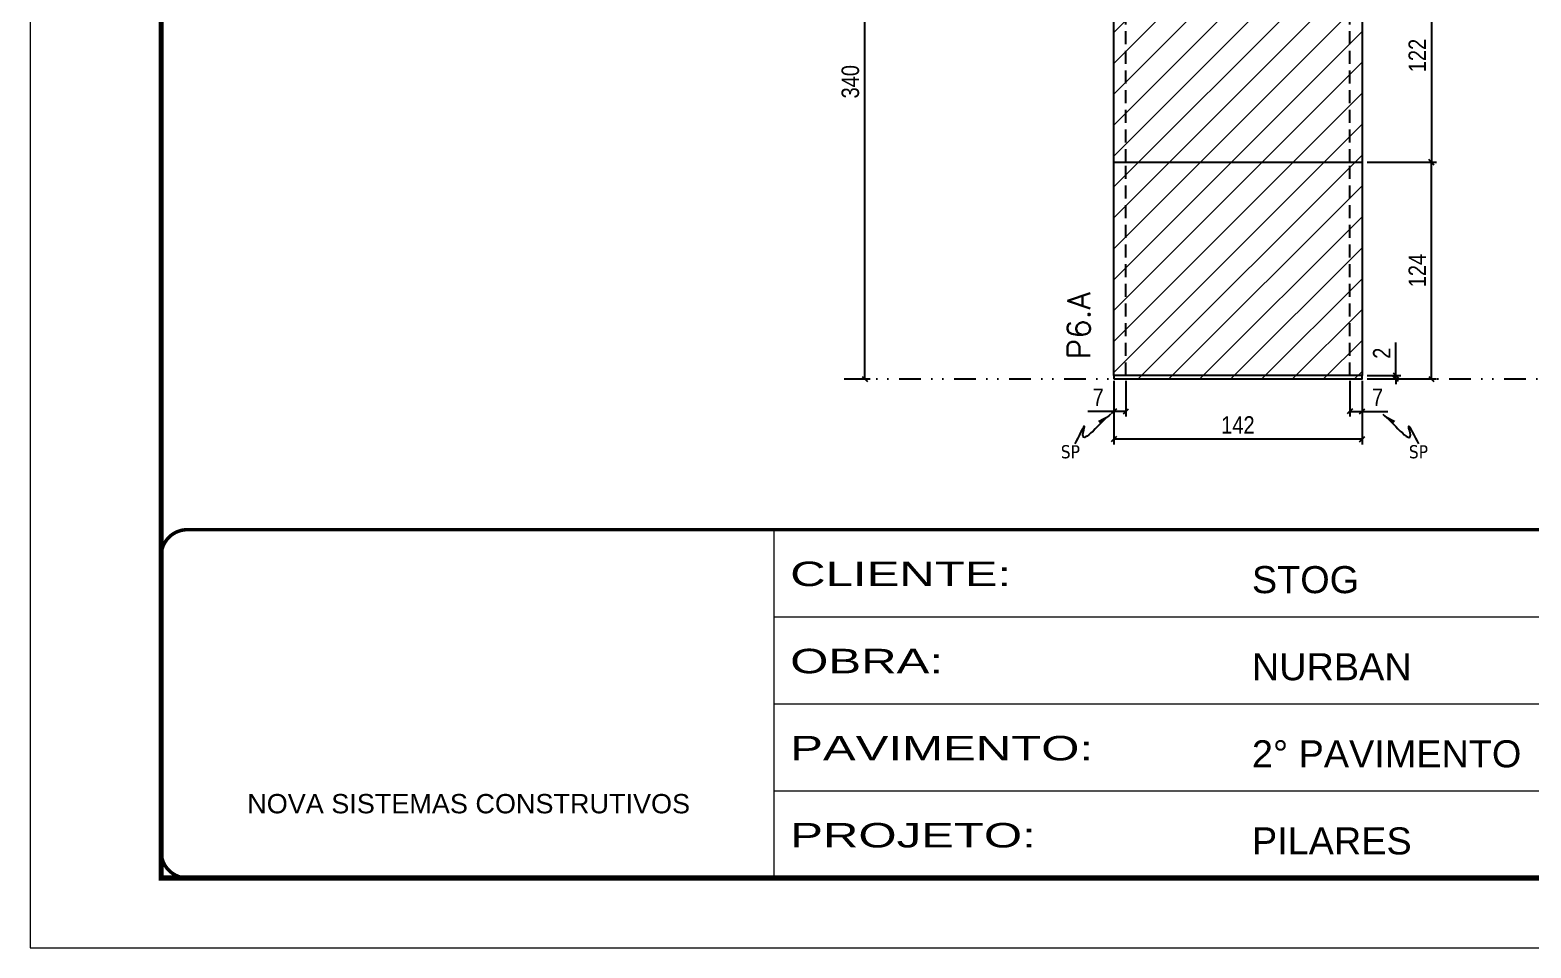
# Model space of a CAD drawing. Extents: x 2201 to 8455, y 252 to 7045.
# Drawn here: x 3800 to 4658, y 3698 to 4223 of the extents above; entities that cross this region are included whole.
import ezdxf

# ---------------------------------------------------------------- set-up
doc = ezdxf.new("R2010")
doc.units = 0
for name, pattern in [('CONTINUO', [0]), ('DASHED', [0.75, 0.5, -0.25]), ('DIVIDE2', [0.625, 0.25, -0.125, 0, -0.125, 0, -0.125]), ('HIDDEN', [0.375, 0.25, -0.125])]:
    doc.linetypes.add(name, pattern=pattern)
for name, color, linetype in [('COTA', 241, 'Continuous'), ('Nível', 160, 'Continuous'), ('Painéis', 200, 'Continuous'), ('Sarrafo de Pressão', 42, 'HIDDEN'), ('texto', 7, 'Continuous')]:
    doc.layers.add(name, color=color, linetype=linetype)
for name, color, linetype, lineweight in [('Folhas', 255, 'Continuous', 9), ('Hachura', 251, 'Continuous', 9), ('SARRAFO DE PRESSAO', 251, 'DASHED', 9), ('Texto Seção', 7, 'Continuous', 15)]:
    doc.layers.add(name, color=color, linetype=linetype, lineweight=lineweight)
doc.styles.add('ARIAL', font='arial.ttf')
doc.styles.add('COTA TECNICA', font='techl___.ttf', dxfattribs={"height": 10})
doc.styles.add('COTA TECNICA-50', font='techl___.ttf', dxfattribs={"height": 10})
doc.styles.add('REGUA-120', font='ROMANS.shx', dxfattribs={"height": 15})
doc.styles.get("Standard").update_dxf_attribs({"font": 'arial.ttf'})
doc.styles.add('Tecnologia', font='')
doc.styles.get('Tecnologia').set_extended_font_data('Forgotten Futurist')
doc.dimstyles.new('COTA PAINEL-50', dxfattribs={"dimtxt": 10, "dimasz": 3, "dimexe": 3, "dimexo": 3, "dimgap": 3, "dimtad": 1, "dimdec": 1, "dimzin": 12, "dimdsep": 46, "dimtxsty": 'COTA TECNICA-50', "dimblk1": 'OBLIQUE', "dimblk2": 'OBLIQUE', "dimsah": 1, "dimcen": 0.9, "dimclrd": 4, "dimclre": 4, "dimclrt": 240, "dimadec": 1, "dimazin": 3, "dimtfac": 1, "dimtdec": 1, "dimtmove": 0, "dimatfit": 3, "dimfxl": 1, "dimtolj": 1, "dimtzin": 12, "dimarcsym": 0})
doc.dimstyles.new('PAINEL', dxfattribs={"dimtxt": 10, "dimasz": 3, "dimexe": 3, "dimexo": 3, "dimgap": 3, "dimtad": 1, "dimdec": 1, "dimzin": 12, "dimdsep": 46, "dimtxsty": 'COTA TECNICA', "dimblk1": 'OBLIQUE', "dimblk2": 'OBLIQUE', "dimsah": 1, "dimcen": 0.9, "dimclrd": 4, "dimclre": 4, "dimclrt": 240, "dimadec": 1, "dimazin": 3, "dimtfac": 1, "dimtdec": 1, "dimtmove": 0, "dimatfit": 3, "dimfxl": 1, "dimtolj": 1, "dimtzin": 12, "dimarcsym": 0})
doc.dimstyles.get("Standard").update_dxf_attribs({"dimtxt": 0.18, "dimasz": 0.18, "dimexe": 0.18, "dimexo": 0.0625, "dimgap": 0.09, "dimtad": 0, "dimtih": 1, "dimtoh": 1, "dimdec": 4, "dimzin": 0, "dimdsep": 46, "dimtxsty": 'Standard', "dimcen": 0.09, "dimadec": 0, "dimazin": 0, "dimtfac": 1, "dimtdec": 4, "dimtofl": 0, "dimtmove": 0, "dimatfit": 3, "dimfxl": 1, "dimtolj": 1, "dimtzin": 0, "dimarcsym": 0})

# ---------------------------------------------------------------- blocks, each defined once
blk = doc.blocks.new('9999999999')
at = {"color": 30, "linetype": 'CONTINUO'}
for p, q in [((98564.56, 34230.21), (98564.56, 34429.45)), ((98564.56, 34379.64), (99583.98, 34379.64)), ((98564.56, 34329.83), (99487.98, 34329.83)), ((98564.56, 34280.02), (99487.98, 34280.02))]:
    blk.add_line(p, q, dxfattribs=at)
at = {"color": 30, "linetype": 'CONTINUO', "const_width": 2}
blk.add_lwpolyline([(99583.98, 34230.21), (99583.98, 34414.45, 0.414214), (99568.98, 34429.45), (98228.98, 34429.45, 0.414214), (98213.98, 34414.45), (98213.98, 34245.21, 0.414214), (98228.98, 34230.21), (99583.98, 34230.21)], format="xyb", dxfattribs=at)
at = {"layer": 'Folhas'}
blk.add_lwpolyline([(98138.98, 34190.21), (99623.98, 34190.21), (99623.98, 35240.21), (98138.98, 35240.21)], close=True, dxfattribs=at)
at = {"layer": 'Folhas', "color": 30, "const_width": 3}
blk.add_lwpolyline([(98213.98, 34230.21), (99583.98, 34230.21), (99583.98, 35200.21), (98213.98, 35200.21)], close=True, dxfattribs=at)
at = {"color": 7, "linetype": 'Continuous', "ltscale": 5, "style": 'ARIAL'}
for s, height, p in [('STOG', 15.483, (98837.68, 34393.13)), ('NURBAN', 15.483, (98837.68, 34343.32)), ('2° PAVIMENTO', 15.4829, (98837.68, 34293.51)), ('NOVA SISTEMAS CONSTRUTIVOS', 11.0592, (98263.19, 34267.21)), ('PILARES', 15.483, (98837.68, 34243.7))]:
    blk.add_text(s, height=height, dxfattribs=at).set_placement(p)
at = {"layer": 'Folhas', "color": 7, "style": 'Tecnologia', "width": 1.5}
for s, p in [('CLIENTE:', (98573.65, 34397.17)), ('OBRA:', (98573.65, 34347.31)), ('PAVIMENTO:', (98573.65, 34297.5)), ('PROJETO:', (98573.65, 34247.69))]:
    blk.add_text(s, height=14, dxfattribs=at).set_placement(p)
blk = doc.blocks.new('_Oblique')
at = {"color": 0, "linetype": 'ByBlock', "lineweight": -2}
blk.add_line((-0.5, -0.5), (0.5, 0.5), dxfattribs=at)
blk = doc.blocks.new('*D757')
at = {"layer": 'COTA', "color": 4, "lineweight": -2, "transparency": 16777216}
for p, q in [((4268.34, 4362.93), (4280.2, 4362.93)), ((4277.2, 4022.93), (4277.2, 4362.93)), ((4268.34, 4022.93), (4280.2, 4022.93))]:
    blk.add_line(p, q, dxfattribs=at)
at = {"layer": 'Defpoints', "color": 0, "transparency": 16777216}
for p in [(4265.34, 4362.93), (4277.2, 4362.93), (4265.34, 4022.93)]:
    blk.add_point(p, dxfattribs=at)
at = {"layer": 'COTA', "color": 4, "lineweight": -2, "transparency": 16777216, "xscale": 3, "yscale": 3, "zscale": 3}
for p, rotation in [((4277.2, 4362.93), 90), ((4277.2, 4022.93), 270)]:
    blk.add_blockref('_Oblique', p, dxfattribs=dict(at, rotation=rotation))
at = {"layer": 'COTA', "color": 240, "transparency": 16777216, "insert": (4268.98, 4192.93), "char_height": 10, "attachment_point": 5, "rotation": 90, "style": 'COTA TECNICA-50'}
blk.add_mtext('\\A1;340', dxfattribs=at)
blk = doc.blocks.new('*D420')
at = {"layer": 'COTA', "color": 4, "lineweight": -2, "transparency": 16777216}
for p, q in [((4419.54, 4021.93), (4419.54, 3985.56)), ((4561.54, 4021.93), (4561.54, 3985.56)), ((4561.54, 3988.56), (4419.54, 3988.56))]:
    blk.add_line(p, q, dxfattribs=at)
at = {"layer": 'Defpoints', "color": 0, "transparency": 16777216}
for p in [(4419.54, 4024.93), (4561.54, 4024.93), (4419.54, 3988.56)]:
    blk.add_point(p, dxfattribs=at)
at = {"layer": 'COTA', "color": 4, "lineweight": -2, "transparency": 16777216, "xscale": 3, "yscale": 3, "zscale": 3, "rotation": 180}
blk.add_blockref('_Oblique', (4419.54, 3988.56), dxfattribs=at)
at = {"layer": 'COTA', "color": 4, "lineweight": -2, "transparency": 16777216, "xscale": 3, "yscale": 3, "zscale": 3}
blk.add_blockref('_Oblique', (4561.54, 3988.56), dxfattribs=at)
at = {"layer": 'COTA', "color": 240, "transparency": 16777216, "insert": (4490.54, 3996.64), "char_height": 10, "attachment_point": 5, "style": 'COTA TECNICA'}
blk.add_mtext('\\A1;142', dxfattribs=at)
blk = doc.blocks.new('*D421')
at = {"layer": 'COTA', "color": 4, "lineweight": -2, "transparency": 16777216}
for p, q in [((4554.54, 4021.93), (4554.54, 4001.42)), ((4561.54, 4019.93), (4561.54, 4001.42)), ((4554.54, 4004.42), (4561.54, 4004.42)), ((4561.54, 4004.42), (4576.27, 4004.42))]:
    blk.add_line(p, q, dxfattribs=at)
at = {"layer": 'Defpoints', "color": 0, "transparency": 16777216}
for p in [(4554.54, 4024.93), (4561.54, 4022.93), (4561.54, 4004.42)]:
    blk.add_point(p, dxfattribs=at)
at = {"layer": 'COTA', "color": 4, "lineweight": -2, "transparency": 16777216, "xscale": 3, "yscale": 3, "zscale": 3, "rotation": 180}
blk.add_blockref('_Oblique', (4554.54, 4004.42), dxfattribs=at)
at = {"layer": 'COTA', "color": 4, "lineweight": -2, "transparency": 16777216, "xscale": 3, "yscale": 3, "zscale": 3}
blk.add_blockref('_Oblique', (4561.54, 4004.42), dxfattribs=at)
at = {"layer": 'COTA', "color": 240, "transparency": 16777216, "insert": (4570.4, 4012.49), "char_height": 10, "attachment_point": 5, "style": 'COTA TECNICA-50'}
blk.add_mtext('\\A1;7', dxfattribs=at)
blk = doc.blocks.new('*D422')
at = {"layer": 'COTA', "color": 4, "lineweight": -2, "transparency": 16777216}
for p, q in [((4419.54, 4019.93), (4419.54, 4001.42)), ((4426.54, 4021.93), (4426.54, 4001.42)), ((4419.54, 4004.42), (4404.81, 4004.42)), ((4426.54, 4004.42), (4419.54, 4004.42))]:
    blk.add_line(p, q, dxfattribs=at)
at = {"layer": 'Defpoints', "color": 0, "transparency": 16777216}
for p in [(4419.54, 4022.93), (4426.54, 4024.93), (4419.54, 4004.42)]:
    blk.add_point(p, dxfattribs=at)
at = {"layer": 'COTA', "color": 4, "lineweight": -2, "transparency": 16777216, "xscale": 3, "yscale": 3, "zscale": 3, "rotation": 180}
blk.add_blockref('_Oblique', (4419.54, 4004.42), dxfattribs=at)
at = {"layer": 'COTA', "color": 4, "lineweight": -2, "transparency": 16777216, "xscale": 3, "yscale": 3, "zscale": 3}
blk.add_blockref('_Oblique', (4426.54, 4004.42), dxfattribs=at)
at = {"layer": 'COTA', "color": 240, "transparency": 16777216, "insert": (4410.67, 4012.49), "char_height": 10, "attachment_point": 5, "style": 'COTA TECNICA-50'}
blk.add_mtext('\\A1;7', dxfattribs=at)
blk = doc.blocks.new('*D423')
at = {"layer": 'COTA', "color": 4, "linetype": 'ByBlock', "lineweight": -2, "transparency": 16777216}
for p, q in [((4564.54, 4146.93), (4604.18, 4146.93)), ((4601.18, 4022.93), (4601.18, 4146.93)), ((4564.54, 4022.93), (4604.18, 4022.93))]:
    blk.add_line(p, q, dxfattribs=at)
at = {"layer": 'Defpoints', "color": 0, "linetype": 'ByBlock', "transparency": 16777216}
for p in [(4561.54, 4146.93), (4601.18, 4146.93), (4561.54, 4022.93)]:
    blk.add_point(p, dxfattribs=at)
at = {"layer": 'COTA', "color": 4, "linetype": 'ByBlock', "lineweight": -2, "transparency": 16777216, "xscale": 3, "yscale": 3, "zscale": 3}
for p, rotation in [((4601.18, 4146.93), 90), ((4601.18, 4022.93), 270)]:
    blk.add_blockref('_Oblique', p, dxfattribs=dict(at, rotation=rotation))
at = {"layer": 'COTA', "color": 240, "linetype": 'ByBlock', "transparency": 16777216, "insert": (4593.11, 4084.93), "char_height": 10, "attachment_point": 5, "rotation": 90, "style": 'COTA TECNICA'}
blk.add_mtext('\\A1;124', dxfattribs=at)
blk = doc.blocks.new('*D424')
at = {"layer": 'COTA', "color": 4, "lineweight": -2, "transparency": 16777216}
for p, q in [((4580.8, 4024.93), (4580.8, 4043.73)), ((4564.54, 4024.93), (4583.8, 4024.93)), ((4564.54, 4022.93), (4583.8, 4022.93)), ((4580.8, 4022.93), (4580.8, 4024.93)), ((4580.8, 4022.93), (4580.8, 4019.93))]:
    blk.add_line(p, q, dxfattribs=at)
at = {"layer": 'Defpoints', "color": 0, "transparency": 16777216}
for p in [(4561.54, 4024.93), (4561.54, 4022.93), (4580.8, 4022.93)]:
    blk.add_point(p, dxfattribs=at)
at = {"layer": 'COTA', "color": 4, "lineweight": -2, "transparency": 16777216, "xscale": 3, "yscale": 3, "zscale": 3}
for p, rotation in [((4580.8, 4024.93), 270), ((4580.8, 4022.93), 90)]:
    blk.add_blockref('_Oblique', p, dxfattribs=dict(at, rotation=rotation))
at = {"layer": 'COTA', "color": 240, "transparency": 16777216, "insert": (4572.8, 4037.67), "char_height": 10, "attachment_point": 5, "rotation": 90, "style": 'COTA TECNICA-50'}
blk.add_mtext('\\A1;2', dxfattribs=at)
blk = doc.blocks.new('*D425')
at = {"layer": 'COTA', "color": 4, "linetype": 'ByBlock', "lineweight": -2, "transparency": 16777216}
for p, q in [((4564.54, 4146.93), (4604.18, 4146.93)), ((4601.18, 4022.93), (4601.18, 4146.93)), ((4564.54, 4022.93), (4604.18, 4022.93))]:
    blk.add_line(p, q, dxfattribs=at)
at = {"layer": 'Defpoints', "color": 0, "linetype": 'ByBlock', "transparency": 16777216}
for p in [(4561.54, 4146.93), (4601.18, 4146.93), (4561.54, 4022.93)]:
    blk.add_point(p, dxfattribs=at)
at = {"layer": 'COTA', "color": 4, "linetype": 'ByBlock', "lineweight": -2, "transparency": 16777216, "xscale": 3, "yscale": 3, "zscale": 3}
for p, rotation in [((4601.18, 4146.93), 90), ((4601.18, 4022.93), 270)]:
    blk.add_blockref('_Oblique', p, dxfattribs=dict(at, rotation=rotation))
at = {"layer": 'COTA', "color": 240, "linetype": 'ByBlock', "transparency": 16777216, "insert": (4593.11, 4084.93), "char_height": 10, "attachment_point": 5, "rotation": 90, "style": 'COTA TECNICA'}
blk.add_mtext('\\A1;124', dxfattribs=at)
blk = doc.blocks.new('*D749')
at = {"layer": 'COTA', "color": 4, "lineweight": -2, "transparency": 16777216}
for p, q in [((4564.54, 4268.93), (4604.18, 4268.93)), ((4601.18, 4268.93), (4601.18, 4146.93)), ((4564.54, 4146.93), (4604.18, 4146.93))]:
    blk.add_line(p, q, dxfattribs=at)
at = {"layer": 'Defpoints', "color": 0, "transparency": 16777216}
for p in [(4561.54, 4268.93), (4561.54, 4146.93), (4601.18, 4146.93)]:
    blk.add_point(p, dxfattribs=at)
at = {"layer": 'COTA', "color": 4, "lineweight": -2, "transparency": 16777216, "xscale": 3, "yscale": 3, "zscale": 3}
for p, rotation in [((4601.18, 4268.93), 90), ((4601.18, 4146.93), 270)]:
    blk.add_blockref('_Oblique', p, dxfattribs=dict(at, rotation=rotation))
at = {"layer": 'COTA', "color": 240, "transparency": 16777216, "insert": (4593.12, 4207.93), "char_height": 10, "attachment_point": 5, "rotation": 90, "style": 'COTA TECNICA'}
blk.add_mtext('\\A1;122', dxfattribs=at)

msp = doc.modelspace()

# ---------------------------------------------------------------- hatches: boundary and pattern name
at = {"layer": 'Hachura', "linetype": 'ByBlock'}
h = msp.add_hatch(dxfattribs=at)
h.set_pattern_fill('ANSI31', color=256, scale=100)
h.set_pattern_definition([(45, (-112730.589, -31028.35), (-8.8388348, 8.8388348), [])])
h.paths.add_polyline_path([(4561.54, 4268.93), (4419.54, 4268.93), (4419.54, 4022.93), (4561.54, 4022.93)])

# ---------------------------------------------------------------- linework, layer by layer
at = {"layer": 'Nível', "color": 4, "linetype": 'DIVIDE2', "ltscale": 50}
msp.add_line((4265.34, 4022.93), (5244.87, 4022.93), dxfattribs=at)
at = {"layer": 'Painéis'}
for p, q in [((4419.54, 4146.93), (4419.54, 4268.93)), ((4561.54, 4268.93), (4561.54, 4146.93)), ((4419.54, 4146.93), (4561.54, 4146.93)), ((4419.54, 4024.93), (4419.54, 4146.93)), ((4561.54, 4146.93), (4561.54, 4024.93)), ((4561.54, 4024.93), (4419.54, 4024.93))]:
    msp.add_line(p, q, dxfattribs=at)
msp.add_lwpolyline([(4419.54, 4022.93), (4561.54, 4022.93), (4561.54, 4024.93), (4419.54, 4024.93)], close=True, dxfattribs=at)
at = {"layer": 'Sarrafo de Pressão', "ltscale": 30}
for p, q in [((4426.54, 4146.93), (4426.54, 4268.93)), ((4554.54, 4146.93), (4554.54, 4268.93)), ((4426.54, 4024.93), (4426.54, 4146.93)), ((4554.54, 4024.93), (4554.54, 4146.93))]:
    msp.add_line(p, q, dxfattribs=at)

# ---------------------------------------------------------------- block references
at = {"layer": 'SARRAFO DE PRESSAO', "color": 6, "linetype": 'ByBlock'}
msp.add_blockref('9999999999', (-94339.11, -30492.69), dxfattribs=at)

# ---------------------------------------------------------------- texts
at = {"layer": 'texto', "color": 0, "char_height": 7.5, "attachment_point": 5}
for insert in [(4394.76, 3981.25), (4593.79, 3981.25)]:
    msp.add_mtext('{\\fTahoma|b0|i0|c0|p34;\\C4;SP}', dxfattribs=dict(at, insert=insert))
at = {"layer": 'Texto Seção', "insert": (4406.07, 4034.18), "char_height": 13, "width": 285.3299, "attachment_point": 7, "rotation": 90, "style": 'REGUA-120'}
msp.add_mtext('P6.A', dxfattribs=at)

# ---------------------------------------------------------------- dimensions: what is measured, and where the dimension line sits
at = {"layer": 'COTA'}
for base, p1, p2, angle, dimstyle, picture, middle in [((4277.2, 4362.93), (4265.34, 4022.93), (4265.34, 4362.93), 90, 'COTA PAINEL-50', '*D757', (4268.98, 4192.93)), ((4601.18, 4146.93), (4561.54, 4268.93), (4561.54, 4146.93), 90, 'PAINEL', '*D749', (4593.12, 4207.93)), ((4419.54, 4004.42), (4426.54, 4024.93), (4419.54, 4022.93), 180, 'COTA PAINEL-50', '*D422', (4410.67, 4012.49))]:
    dim = msp.add_linear_dim(base=base, p1=p1, p2=p2, angle=angle, dimstyle=dimstyle, dxfattribs=at)
    dim.commit()
    dim.dimension.update_dxf_attribs({"geometry": picture, "text_midpoint": middle})
at = {"layer": 'COTA', "linetype": 'ByBlock'}
for picture in ['*D423', '*D425']:
    dim = msp.add_aligned_dim(p1=(4561.54, 4022.93), p2=(4561.54, 4146.93), distance=-39.64, dimstyle='PAINEL', dxfattribs=at)
    dim.commit()
    dim.dimension.update_dxf_attribs({"geometry": picture, "text_midpoint": (4593.11, 4084.93)})
at = {"layer": 'COTA'}
dim = msp.add_linear_dim(base=(4580.8, 4022.93), p1=(4561.54, 4024.93), p2=(4561.54, 4022.93), angle=90, dimstyle='COTA PAINEL-50', dxfattribs=at)
dim.commit()
dim.dimension.update_dxf_attribs({"geometry": '*D424', "text_midpoint": (4580.8, 4037.67), "dimtype": 160})
dim = msp.add_linear_dim(base=(4419.54, 3988.56), p1=(4561.54, 4024.93), p2=(4419.54, 4024.93), angle=180, dimstyle='PAINEL', override={"dimarcsym": 2}, dxfattribs=at)
dim.commit()
dim.dimension.update_dxf_attribs({"geometry": '*D420', "text_midpoint": (4490.54, 3996.64)})
dim = msp.add_linear_dim(base=(4561.54, 4004.42), p1=(4554.54, 4024.93), p2=(4561.54, 4022.93), dimstyle='COTA PAINEL-50', dxfattribs=at)
dim.commit()
dim.dimension.update_dxf_attribs({"geometry": '*D421', "text_midpoint": (4570.4, 4012.49)})

# ---------------------------------------------------------------- leaders
at = {"layer": 'COTA', "path_type": 1}
for points in [[(4417.71, 4002.74), (4401.92, 3990.91), (4402.85, 3995.72), (4397.3, 3985.94)], [(4573.37, 4002.74), (4589.15, 3990.91), (4588.23, 3995.72), (4593.78, 3985.94)]]:
    msp.add_leader(points, dimstyle='Standard', override={"dimasz": 8}, dxfattribs=at)

doc.saveas('drawing.dxf')
